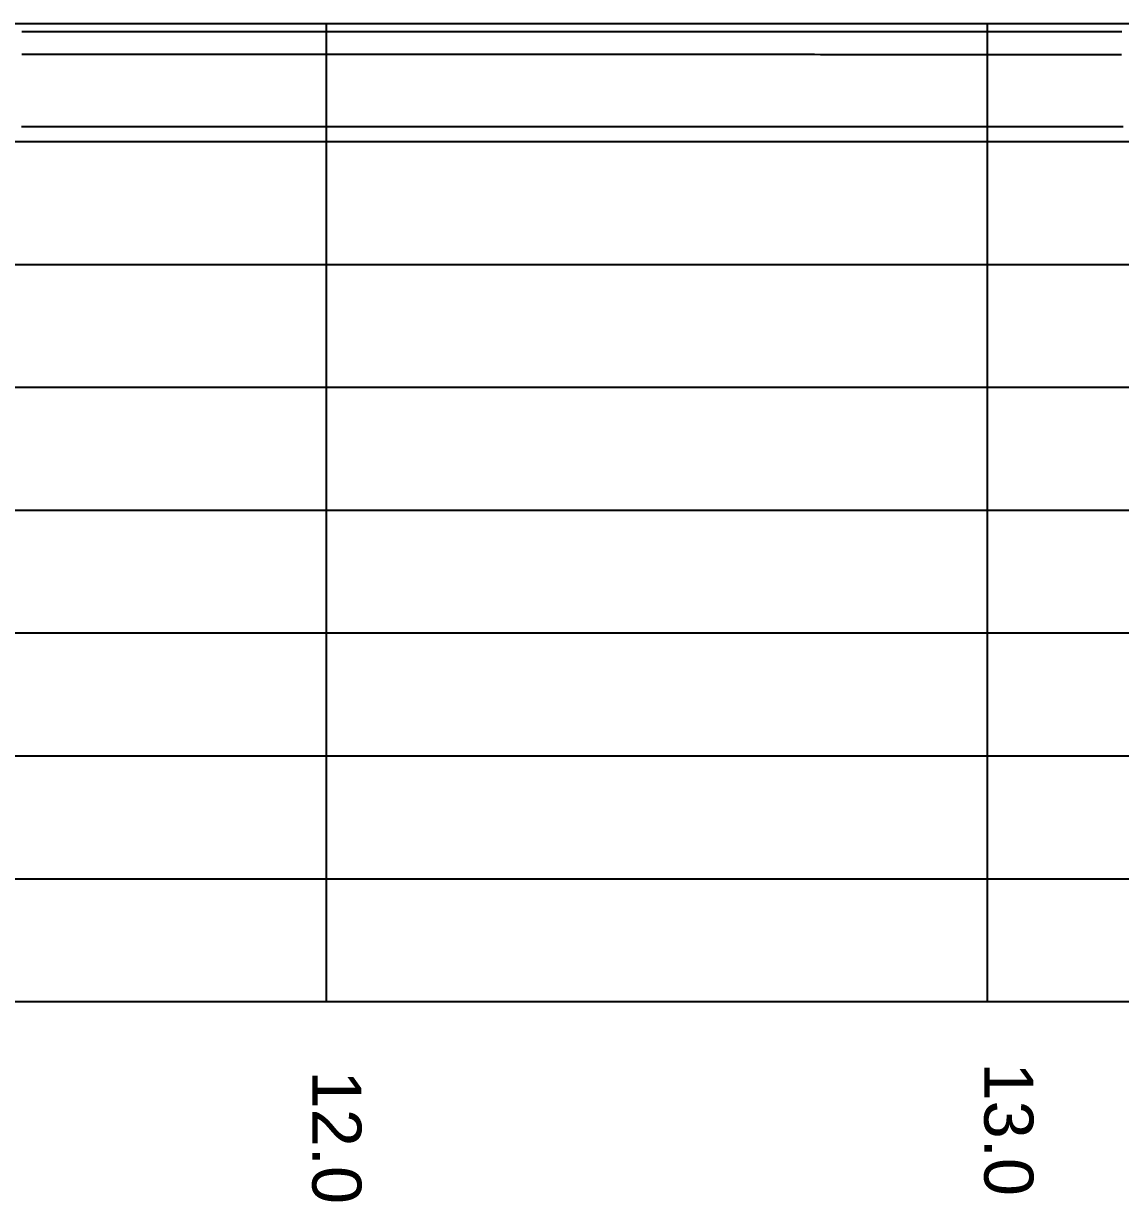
# Model space of a CAD drawing. Header units: millimetres. Extents: x 219888 to 472088, y 91183 to 209983.
# Drawn here: x 364131 to 381983, y 122166 to 141339 of the extents above; entities that cross this region are included whole.
import ezdxf

# ---------------------------------------------------------------- set-up
doc = ezdxf.new("R2010")
doc.units = ezdxf.units.MM
for name, color, linetype in [('Waterlines', 7, 'Continuous'), ('水线面图', 7, 'Continuous'), ('网格线和标注', 7, 'Continuous')]:
    doc.layers.add(name, color=color, linetype=linetype)
doc.styles.get("Standard").update_dxf_attribs({"font": 'arial.ttf', "height": 600})

msp = doc.modelspace()

# ---------------------------------------------------------------- linework, layer by layer
at = {"layer": 'Waterlines', "color": 135}
for points in [[(382006.494, 141204.996), (381906.424, 141204.956), (381806.424, 141204.916), (381706.444, 141204.876), (381606.454, 141204.836), (381506.354, 141204.796), (381406.384, 141204.756), (381306.394, 141204.716), (381206.464, 141204.676), (381106.344, 141204.646), (381006.404, 141204.606), (380906.334, 141204.576), (380806.344, 141204.536), (380706.344, 141204.506), (380606.334, 141204.466), (380506.344, 141204.436), (380406.324, 141204.406), (380306.274, 141204.376), (380206.294, 141204.346), (380106.244, 141204.316), (380006.254, 141204.286), (379906.264, 141204.256), (379806.194, 141204.226), (379706.264, 141204.196), (379606.254, 141204.166), (379506.314, 141204.146), (379406.264, 141204.116), (379306.194, 141204.086), (379206.264, 141204.066), (379106.304, 141204.036), (379006.314, 141204.016), (378906.244, 141203.996), (378806.224, 141203.966), (378706.234, 141203.946), (378606.244, 141203.926), (378506.174, 141203.906), (378406.184, 141203.876), (378306.224, 141203.856), (378206.174, 141203.836), (378106.164, 141203.816), (378006.164, 141203.796), (377906.094, 141203.776), (377806.144, 141203.756), (377706.114, 141203.736), (377606.134, 141203.726), (377506.124, 141203.706), (377406.094, 141203.686), (377306.054, 141203.666), (377206.114, 141203.656), (377106.104, 141203.636), (377006.064, 141203.616), (376906.014, 141203.606), (376806.114, 141203.586), (376706.014, 141203.576), (376605.984, 141203.556), (376506.024, 141203.546), (376406.004, 141203.526), (376306.044, 141203.516), (376206.034, 141203.496), (376105.994, 141203.486), (376006.004, 141203.476), (375906.004, 141203.456), (375806.074, 141203.446), (375706.014, 141203.436), (375606.024, 141203.416), (375505.934, 141203.406), (375405.974, 141203.396), (375306.024, 141203.386), (375205.984, 141203.376), (375105.924, 141203.366), (375006.004, 141203.356), (374905.974, 141203.336), (374805.934, 141203.326), (374705.974, 141203.316), (374605.874, 141203.306), (374505.914, 141203.296), (374405.944, 141203.286), (374305.914, 141203.276), (374205.954, 141203.266), (374105.934, 141203.256), (374005.914, 141203.246), (373905.914, 141203.236), (373805.884, 141203.226), (373705.924, 141203.226), (373605.904, 141203.216), (373505.854, 141203.206), (373405.874, 141203.196), (373305.874, 141203.186), (373205.864, 141203.176), (373105.874, 141203.166), (373005.874, 141203.166), (372905.944, 141203.156), (372805.884, 141203.146), (372705.864, 141203.136), (372605.844, 141203.126), (372505.824, 141203.126), (372405.784, 141203.116), (372305.874, 141203.106), (372205.804, 141203.096), (372105.814, 141203.086), (372005.824, 141203.086), (371905.784, 141203.076), (371805.844, 141203.066), (371705.744, 141203.056), (371605.804, 141203.056), (371505.824, 141203.046), (371405.804, 141203.036), (371305.754, 141203.026), (371205.794, 141203.026), (371105.734, 141203.016), (371005.744, 141203.006), (370905.714, 141202.996), (370805.724, 141202.996), (370705.664, 141202.986), (370605.704, 141202.976), (370505.704, 141202.966), (370405.684, 141202.966), (370305.754, 141202.956), (370205.664, 141202.946), (370105.634, 141202.936), (370005.734, 141202.936), (369905.604, 141202.926), (369805.674, 141202.916), (369705.634, 141202.906), (369605.664, 141202.906), (369505.674, 141202.896), (369405.634, 141202.886), (369305.594, 141202.876), (369205.634, 141202.876), (369105.584, 141202.866), (369005.614, 141202.856), (368905.624, 141202.846), (368805.654, 141202.846), (368705.574, 141202.836), (368605.614, 141202.826), (368505.614, 141202.816), (368405.624, 141202.816), (368305.614, 141202.806), (368205.574, 141202.796), (368105.604, 141202.786), (368005.654, 141202.786), (367905.584, 141202.776), (367805.554, 141202.766), (367705.534, 141202.756), (367605.584, 141202.756), (367505.544, 141202.746), (367405.554, 141202.736), (367305.464, 141202.726), (367205.504, 141202.726), (367105.524, 141202.716), (367005.504, 141202.706), (366905.494, 141202.696), (366805.484, 141202.696), (366705.454, 141202.686), (366605.504, 141202.676), (366505.454, 141202.666), (366405.474, 141202.666), (366305.384, 141202.656), (366205.404, 141202.646), (366105.414, 141202.636), (366005.424, 141202.636), (365905.394, 141202.626), (365805.404, 141202.616), (365705.424, 141202.616), (365605.434, 141202.606), (365505.404, 141202.596), (365405.394, 141202.596), (365305.364, 141202.586), (365205.354, 141202.576), (365105.384, 141202.566), (365005.404, 141202.566), (364905.374, 141202.556), (364805.384, 141202.546), (364705.314, 141202.546), (364605.354, 141202.536), (364505.314, 141202.526), (364405.364, 141202.526), (364305.304, 141202.516), (364205.354, 141202.506), (364105.304, 141202.496)], [(382002.634, 140831.796), (381902.674, 140831.816), (381802.594, 140831.846), (381702.574, 140831.866), (381602.644, 140831.896), (381502.684, 140831.916), (381402.614, 140831.946), (381302.654, 140831.966), (381202.634, 140831.996), (381102.654, 140832.016), (381002.604, 140832.046), (380902.674, 140832.066), (380802.594, 140832.096), (380702.584, 140832.116), (380602.564, 140832.146), (380502.584, 140832.166), (380402.584, 140832.196), (380302.594, 140832.216), (380202.574, 140832.246), (380102.564, 140832.266), (380002.554, 140832.296), (379902.624, 140832.316), (379802.624, 140832.346), (379702.634, 140832.366), (379602.594, 140832.396), (379502.654, 140832.416), (379402.594, 140832.446), (379302.544, 140832.466), (379202.554, 140832.496), (379102.564, 140832.516), (379002.544, 140832.536), (378902.534, 140832.566), (378802.504, 140832.586), (378702.574, 140832.616), (378602.564, 140832.636), (378502.524, 140832.666), (378402.504, 140832.686), (378302.534, 140832.706), (378202.544, 140832.736), (378102.534, 140832.756), (378002.484, 140832.786), (377902.534, 140832.806), (377802.514, 140832.836), (377702.524, 140832.856), (377602.514, 140832.876), (377502.514, 140832.906), (377402.474, 140832.926), (377302.534, 140832.946), (377202.574, 140832.976), (377102.554, 140832.996), (377002.494, 140833.016), (376902.534, 140833.046), (376802.474, 140833.066), (376702.474, 140833.086), (376602.514, 140833.116), (376502.514, 140833.136), (376402.494, 140833.156), (376302.454, 140833.186), (376202.444, 140833.206), (376102.474, 140833.226), (376002.464, 140833.256), (375902.474, 140833.276), (375802.504, 140833.296), (375702.494, 140833.316), (375602.474, 140833.336), (375502.514, 140833.366), (375402.464, 140833.386), (375302.504, 140833.406), (375202.444, 140833.426), (375102.474, 140833.446), (375002.464, 140833.466), (374902.434, 140833.496), (374802.444, 140833.516), (374702.414, 140833.536), (374602.424, 140833.556), (374502.434, 140833.576), (374402.434, 140833.596), (374302.454, 140833.616), (374202.464, 140833.636), (374102.454, 140833.666), (374002.484, 140833.676), (373902.404, 140833.706), (373802.454, 140833.726), (373702.474, 140833.746), (373602.444, 140833.766), (373502.424, 140833.786), (373402.524, 140833.806), (373302.424, 140833.826), (373202.384, 140833.836), (373102.454, 140833.856), (373002.454, 140833.876), (372902.404, 140833.896), (372802.404, 140833.916), (372702.404, 140833.936), (372602.354, 140833.956), (372502.404, 140833.976), (372402.434, 140833.996), (372302.374, 140834.006), (372202.354, 140834.026), (372102.414, 140834.046), (372002.364, 140834.066), (371902.364, 140834.086), (371802.394, 140834.096), (371702.354, 140834.116), (371602.304, 140834.136), (371502.364, 140834.156), (371402.324, 140834.166), (371302.364, 140834.186), (371202.324, 140834.196), (371102.334, 140834.216), (371002.364, 140834.236), (370902.354, 140834.246), (370802.314, 140834.266), (370702.344, 140834.286), (370602.384, 140834.296), (370502.294, 140834.316), (370402.354, 140834.326), (370302.334, 140834.346), (370202.324, 140834.356), (370102.324, 140834.376), (370002.344, 140834.386), (369902.264, 140834.406), (369802.344, 140834.416), (369702.294, 140834.436), (369602.304, 140834.446), (369502.314, 140834.456), (369402.274, 140834.476), (369302.284, 140834.486), (369202.294, 140834.496), (369102.294, 140834.516), (369002.294, 140834.526), (368902.324, 140834.536), (368802.274, 140834.556), (368702.314, 140834.566), (368602.294, 140834.576), (368502.264, 140834.586), (368402.294, 140834.596), (368302.274, 140834.616), (368202.294, 140834.626), (368102.304, 140834.636), (368002.254, 140834.646), (367902.274, 140834.656), (367802.274, 140834.666), (367702.234, 140834.686), (367602.254, 140834.696), (367502.284, 140834.706), (367402.224, 140834.716), (367302.234, 140834.726), (367202.234, 140834.736), (367102.234, 140834.746), (367002.204, 140834.756), (366902.274, 140834.766), (366802.224, 140834.776), (366702.224, 140834.786), (366602.254, 140834.796), (366502.244, 140834.796), (366402.214, 140834.806), (366302.234, 140834.816), (366202.254, 140834.826), (366102.224, 140834.836), (366002.234, 140834.846), (365902.184, 140834.856), (365802.244, 140834.856), (365702.224, 140834.866), (365602.224, 140834.876), (365502.224, 140834.886), (365402.194, 140834.896), (365302.214, 140834.896), (365202.224, 140834.906), (365102.184, 140834.916), (365002.204, 140834.916), (364902.154, 140834.926), (364802.174, 140834.936), (364702.204, 140834.936), (364602.214, 140834.946), (364502.154, 140834.956), (364402.154, 140834.956), (364302.214, 140834.966), (364202.124, 140834.966), (364102.174, 140834.976)], [(364095.944, 139661.796), (364196.234, 139661.796), (364293.834, 139661.796), (364396.024, 139661.796), (364493.864, 139661.796), (364594.234, 139661.796), (364695.524, 139661.796), (364791.654, 139661.796), (364893.934, 139661.796), (364994.794, 139661.796), (365091.024, 139661.796), (365195.134, 139661.796), (365298.834, 139661.796), (365397.014, 139661.796), (365501.494, 139661.796), (365603.874, 139661.796), (365701.674, 139661.796), (365804.854, 139661.796), (365904.304, 139661.796), (366004.314, 139661.796), (366106.274, 139661.796), (366203.154, 139661.796), (366304.574, 139661.796), (366407.654, 139661.796), (366502.844, 139661.796), (366605.574, 139661.796), (366707.114, 139661.796), (366803.854, 139661.796), (366905.924, 139661.796), (367006.864, 139661.796), (367103.264, 139661.796), (367206.114, 139661.796), (367306.234, 139661.796), (367403.934, 139661.796), (367506.144, 139661.796), (367604.874, 139661.796), (367704.034, 139661.796), (367805.804, 139661.796), (367903.104, 139661.796), (368003.624, 139661.796), (368105.514, 139661.796), (368201.034, 139661.796), (368303.274, 139661.796), (368404.854, 139661.796), (368500.434, 139661.796), (368603.224, 139661.796), (368704.494, 139661.796), (368800.924, 139661.796), (368902.854, 139661.796), (369003.594, 139661.796), (369100.124, 139661.796), (369202.694, 139661.796), (369302.104, 139661.796), (369399.854, 139661.796), (369503.124, 139661.796), (369600.424, 139661.796), (369700.194, 139661.796), (369801.864, 139661.796), (369897.834, 139661.796), (370000.024, 139661.796), (370101.524, 139661.796), (370196.914, 139661.796), (370299.524, 139661.796), (370402.564, 139661.796), (370501.784, 139661.796), (370606.654, 139661.796), (370708.844, 139661.796), (370807.264, 139661.796), (370910.594, 139661.796), (371010.444, 139661.796), (371109.554, 139661.796), (371212.034, 139661.796), (371310.254, 139661.796), (371411.174, 139661.796), (371513.744, 139661.796), (371608.664, 139661.796), (371711.904, 139661.796), (371813.074, 139661.796), (371909.114, 139661.796), (372011.954, 139661.796), (372113.564, 139661.796), (372209.454, 139661.796), (372312.254, 139661.796), (372412.714, 139661.796), (372510.414, 139661.796), (372611.994, 139661.796), (372711.324, 139661.796), (372809.934, 139661.796), (372911.514, 139661.796), (373008.694, 139661.796), (373109.204, 139661.796), (373211.864, 139661.796), (373307.214, 139661.796), (373409.574, 139661.796), (373511.024, 139661.796), (373607.114, 139661.796), (373709.894, 139661.796), (373811.014, 139661.796), (373906.684, 139661.796), (374009.044, 139661.796), (374109.734, 139661.796), (374207.174, 139661.796), (374309.244, 139661.796), (374408.354, 139661.796), (374506.294, 139661.796), (374608.574, 139661.796), (374705.214, 139661.796), (374805.914, 139661.796), (374908.444, 139661.796), (375004.034, 139661.796), (375105.694, 139661.796), (375207.624, 139661.796), (375303.294, 139661.796), (375406.094, 139661.796), (375507.414, 139661.796), (375607.124, 139661.796), (375711.944, 139661.796), (375813.684, 139661.796), (375913.344, 139661.796), (376016.524, 139661.796), (376114.424, 139661.796), (376215.804, 139661.796), (376317.974, 139661.796), (376414.244, 139661.796), (376517.264, 139661.796), (376619.384, 139661.796), (376716.254, 139661.796), (376818.014, 139661.796), (376919.214, 139661.796), (377016.124, 139661.796), (377118.204, 139661.796), (377219.084, 139661.796), (377316.404, 139661.796), (377418.804, 139661.796), (377517.434, 139661.796), (377616.204, 139661.796), (377718.344, 139661.796), (377814.524, 139661.796), (377916.344, 139661.796), (378018.014, 139661.796), (378114.194, 139661.796), (378216.194, 139661.796), (378317.564, 139661.796), (378413.504, 139661.796), (378516.364, 139661.796), (378617.164, 139661.796), (378713.754, 139661.796), (378816.234, 139661.796), (378915.814, 139661.796), (379013.834, 139661.796), (379115.364, 139661.796), (379214.064, 139661.796), (379313.474, 139661.796), (379415.054, 139661.796), (379511.804, 139661.796), (379613.154, 139661.796), (379714.444, 139661.796), (379810.454, 139661.796), (379912.704, 139661.796), (380014.144, 139661.796), (380109.764, 139661.796), (380212.394, 139661.796), (380313.354, 139661.796), (380410.134, 139661.796), (380512.294, 139661.796), (380612.484, 139661.796), (380711.814, 139661.796), (380816.844, 139661.796), (380917.414, 139661.796), (381018.584, 139661.796), (381122.064, 139661.796), (381218.734, 139661.796), (381322.234, 139661.796), (381424.604, 139661.796), (381521.414, 139661.796), (381623.394, 139661.796), (381725.564, 139661.796), (381821.844, 139661.796), (381924.294, 139661.796), (382025.214, 139661.796)]]:
    msp.add_lwpolyline(points, dxfattribs=at)
at = {"layer": '水线面图'}
msp.add_line((236017.754, 125419.386), (458092.724, 125419.386), dxfattribs=at)
at = {"layer": '网格线和标注', "color": 0}
for p, q in [((236017.754, 141339.386), (458092.724, 141339.386)), ((236017.754, 139419.386), (458092.724, 139419.386)), ((236017.754, 137419.386), (458092.724, 137419.386)), ((236017.754, 135419.386), (458092.724, 135419.386)), ((236017.754, 133419.386), (458092.724, 133419.386)), ((236017.754, 131419.386), (458092.724, 131419.386)), ((236017.754, 129419.386), (458092.724, 129419.386)), ((236017.754, 127419.386), (458092.724, 127419.386))]:
    msp.add_line(p, q, dxfattribs=at)
at = {"layer": '网格线和标注'}
for p, q in [((369056.694, 141339.386), (369056.694, 125419.386)), ((379815.194, 141339.386), (379815.194, 125419.386))]:
    msp.add_line(p, q, dxfattribs=at)
at = {"layer": '网格线和标注', "color": 2}
msp.add_line((236017.754, 125419.386), (458092.724, 125419.386), dxfattribs=at)

# ---------------------------------------------------------------- texts
at = {"layer": '网格线和标注'}
for s, p in [('13.0', (379766.876, 124429.033)), ('12.0', (368829.706, 124297.155))]:
    msp.add_text(s, height=800, rotation=270, dxfattribs=at).set_placement(p)

doc.saveas('drawing.dxf')
